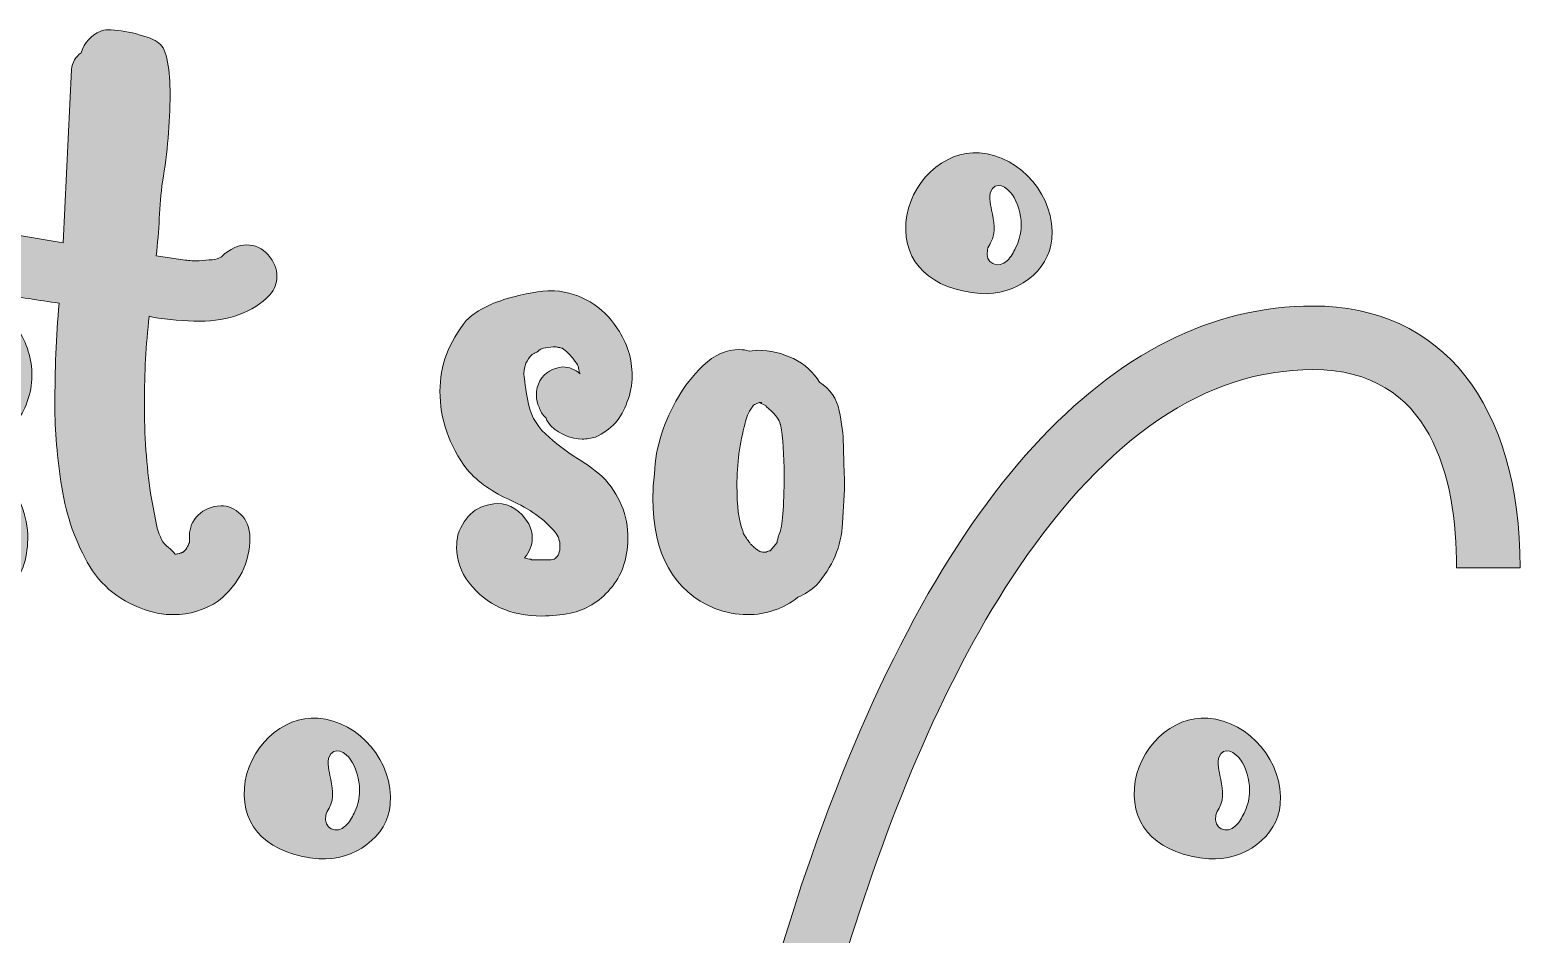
# Model space of a CAD drawing. Header units: inches. Extents: x 150 to 931, y -857 to -223.
# Drawn here: x 540.9 to 931.4, y -459.8 to -222.8 of the extents above; entities that cross this region are included whole.
import ezdxf

# ---------------------------------------------------------------- set-up
doc = ezdxf.new("R2010")
doc.units = ezdxf.units.IN
doc.header["$MEASUREMENT"] = 0
doc.layers.add('Layer 1', color=7, linetype='Continuous')

# ---------------------------------------------------------------- blocks, each defined once
blk = doc.blocks.new('block 4')
at = {"layer": 'Layer 1', "true_color": 0x040404}
h = blk.add_hatch(color=18, dxfattribs=at)
h.dxf.hatch_style = 2
edge = h.paths.add_edge_path()
edge.add_spline(control_points=[(578.59, -376.05), (576.89, -376.05), (575.25, -375.87), (573.68, -375.51), (566.04, -373.57), (560.38, -369.54), (556.68, -363.42), (552.98, -357.3), (550.53, -350.39), (549.32, -342.69), (548.1, -335), (547.5, -327.82), (547.5, -321.15), (547.5, -312.18), (547.86, -303.28), (548.59, -294.43), (543.26, -293.7), (538.05, -292.85), (532.96, -291.88), (530.9, -291.4), (529.32, -290.4), (528.23, -288.89), (527.14, -287.37), (526.59, -285.64), (526.59, -283.7), (526.72, -281.16), (527.62, -279.25), (529.32, -277.98), (531.02, -276.7), (532.78, -276.07), (534.59, -276.07), (534.59, -276.07), (549.68, -278.61), (549.68, -278.61), (549.68, -278.61), (551.86, -233.17), (551.86, -233.17), (552.11, -231.35), (552.95, -229.89), (554.41, -228.8), (555.25, -226.14), (556.95, -224.26), (559.5, -223.17), (559.98, -222.93), (560.65, -222.8), (561.5, -222.8), (563.56, -222.8), (566.01, -223.17), (568.86, -223.89), (571.71, -224.62), (573.68, -225.41), (574.77, -226.26), (575.86, -227.11), (576.62, -228.77), (577.04, -231.26), (577.47, -233.74), (577.68, -236.56), (577.68, -239.71), (577.68, -247.35), (577.01, -254.98), (575.68, -262.62), (575.31, -265.77), (575.04, -268.98), (574.86, -272.25), (574.68, -275.52), (574.41, -278.8), (574.04, -282.07), (574.04, -282.07), (581.68, -283.16), (581.68, -283.16), (581.92, -283.16), (582.19, -283.19), (582.49, -283.25), (582.8, -283.31), (583.74, -283.34), (585.31, -283.34), (586.52, -283.22), (587.65, -283.13), (588.68, -283.07), (589.71, -283.01), (590.52, -282.73), (591.13, -282.25), (593.43, -280.19), (595.61, -279.16), (597.67, -279.16), (599.98, -279.16), (601.89, -280.04), (603.4, -281.79), (604.92, -283.55), (605.67, -285.46), (605.67, -287.52), (605.67, -289.22), (605.07, -290.79), (603.86, -292.25), (599.25, -296.86), (593.13, -299.16), (585.49, -299.16), (581.37, -299.16), (577.25, -298.79), (573.13, -298.07), (573.13, -298.07), (572.22, -297.88), (572.22, -297.88), (571.37, -305.4), (570.95, -312.85), (570.95, -320.24), (570.95, -329.21), (571.5, -337.21), (572.59, -344.24), (573.07, -346.67), (573.53, -349.12), (573.95, -351.6), (574.37, -354.09), (575.13, -356.06), (576.22, -357.51), (577.8, -358.84), (578.71, -359.75), (578.95, -360.24), (579.19, -360.24), (579.37, -360.21), (579.5, -360.15), (579.62, -360.09), (579.8, -360.06), (580.04, -360.06), (580.28, -360.06), (580.59, -359.94), (580.95, -359.69), (580.95, -359.69), (580.4, -359.88), (580.4, -359.88), (580.89, -359.88), (581.34, -359.57), (581.77, -358.97), (582.19, -358.36), (582.43, -357.94), (582.49, -357.69), (582.56, -357.45), (582.65, -357.27), (582.77, -357.15), (582.77, -357.15), (582.77, -355.33), (582.77, -355.33), (582.77, -353.27), (583.52, -351.48), (585.04, -349.97), (586.55, -348.45), (588.52, -347.63), (590.95, -347.51), (592.89, -347.51), (594.64, -348.27), (596.22, -349.79), (597.79, -351.3), (598.58, -353.33), (598.58, -355.87), (598.58, -362.42), (595.86, -367.94), (590.4, -372.42), (586.77, -374.84), (582.83, -376.05), (578.59, -376.05)], knot_values=[0, 0, 0, 0, 1, 1, 1, 2, 2, 2, 3, 3, 3, 4, 4, 4, 5, 5, 5, 6, 6, 6, 7, 7, 7, 8, 8, 8, 9, 9, 9, 10, 10, 10, 11, 11, 11, 12, 12, 12, 13, 13, 13, 14, 14, 14, 15, 15, 15, 16, 16, 16, 17, 17, 17, 18, 18, 18, 19, 19, 19, 20, 20, 20, 21, 21, 21, 22, 22, 22, 23, 23, 23, 24, 24, 24, 25, 25, 25, 26, 26, 26, 27, 27, 27, 28, 28, 28, 29, 29, 29, 30, 30, 30, 31, 31, 31, 32, 32, 32, 33, 33, 33, 34, 34, 34, 35, 35, 35, 36, 36, 36, 37, 37, 37, 38, 38, 38, 39, 39, 39, 40, 40, 40, 41, 41, 41, 42, 42, 42, 43, 43, 43, 44, 44, 44, 45, 45, 45, 46, 46, 46, 47, 47, 47, 48, 48, 48, 49, 49, 49, 50, 50, 50, 51, 51, 51, 52, 52, 52, 53, 53, 53, 53], degree=3, periodic=1)
h = blk.add_hatch(color=18, dxfattribs=at)
h.dxf.hatch_style = 2
edge = h.paths.add_edge_path()
edge.add_spline(control_points=[(517.87, -376.42), (509.63, -376.42), (503.26, -373.51), (498.78, -367.69), (496.6, -364.9), (495.51, -361.82), (495.51, -358.42), (495.51, -357.33), (495.63, -356.24), (495.87, -355.15), (497.57, -349.94), (501.02, -347.21), (506.24, -346.97), (509.51, -346.97), (512.24, -348.72), (514.42, -352.24), (515.02, -353.45), (515.32, -354.72), (515.32, -356.06), (515.32, -357.87), (514.66, -359.57), (513.32, -361.15), (513.93, -361.39), (514.48, -361.51), (514.96, -361.51), (514.96, -361.51), (515.14, -361.69), (515.14, -361.69), (515.14, -361.69), (519.87, -361.69), (519.87, -361.69), (520.47, -361.69), (520.96, -361.57), (521.32, -361.33), (522.17, -360.72), (522.6, -359.63), (522.6, -358.06), (522.6, -356.72), (522.17, -355.51), (521.32, -354.42), (518.41, -351.03), (514.57, -348.27), (509.78, -346.15), (504.99, -344.03), (501.15, -341.33), (498.24, -338.06), (493.51, -331.64), (491.15, -324.79), (491.15, -317.52), (491.15, -310.85), (493.45, -304.67), (498.05, -298.98), (500.48, -296.55), (504.05, -294.64), (508.78, -293.25), (513.51, -291.86), (517.44, -291.16), (520.6, -291.16), (520.6, -291.16), (521.14, -291.16), (521.14, -291.16), (528.17, -291.77), (533.69, -295.1), (537.69, -301.15), (540.23, -304.91), (541.5, -309.03), (541.5, -313.52), (541.5, -315.82), (541.08, -318.06), (540.23, -320.24), (538.78, -324.61), (535.99, -327.7), (531.87, -329.52), (530.78, -329.88), (529.62, -330.06), (528.41, -330.06), (525.51, -330.06), (522.78, -328.91), (520.23, -326.6), (519.63, -326), (519.2, -325.33), (518.96, -324.61), (517.99, -323.64), (517.38, -322.67), (517.14, -321.7), (516.66, -320.73), (516.42, -319.7), (516.42, -318.61), (516.42, -317.15), (516.72, -315.88), (517.33, -314.79), (518.66, -312.61), (520.66, -311.4), (523.32, -311.15), (525.02, -311.15), (526.53, -311.76), (527.87, -312.97), (527.75, -312.85), (527.66, -312.58), (527.6, -312.15), (527.53, -311.73), (527.44, -311.33), (527.32, -310.97), (527.2, -310.61), (526.75, -309.91), (525.96, -308.88), (525.17, -307.85), (524.23, -306.97), (523.14, -306.24), (523.02, -306.24), (522.9, -306.22), (522.78, -306.15), (522.66, -306.1), (522.51, -306.06), (522.32, -306.06), (522.14, -306.06), (522.02, -306.04), (521.96, -305.97), (521.9, -305.91), (521.51, -305.88), (520.78, -305.88), (520.78, -305.88), (518.23, -306.24), (518.23, -306.24), (517.75, -306.37), (517.38, -306.55), (517.14, -306.79), (516.9, -307.04), (516.63, -307.22), (516.32, -307.34), (516.02, -307.46), (515.81, -307.58), (515.69, -307.7), (515.57, -307.82), (515.44, -307.88), (515.32, -307.88), (513.87, -309.34), (513.14, -310.97), (513.14, -312.79), (513.14, -313.52), (513.44, -315.76), (514.05, -319.52), (514.66, -323.27), (516.23, -326.33), (518.78, -328.7), (521.32, -331.06), (524.11, -333.21), (527.14, -335.15), (529.56, -336.6), (531.75, -338.18), (533.69, -339.88), (538.17, -344.48), (540.41, -349.94), (540.41, -356.24), (540.29, -361.57), (538.75, -365.94), (535.78, -369.33), (532.81, -372.72), (529.32, -374.84), (525.32, -375.69), (522.9, -376.17), (520.42, -376.42), (517.87, -376.42)], knot_values=[0, 0, 0, 0, 1, 1, 1, 2, 2, 2, 3, 3, 3, 4, 4, 4, 5, 5, 5, 6, 6, 6, 7, 7, 7, 8, 8, 8, 9, 9, 9, 10, 10, 10, 11, 11, 11, 12, 12, 12, 13, 13, 13, 14, 14, 14, 15, 15, 15, 16, 16, 16, 17, 17, 17, 18, 18, 18, 19, 19, 19, 20, 20, 20, 21, 21, 21, 22, 22, 22, 23, 23, 23, 24, 24, 24, 25, 25, 25, 26, 26, 26, 27, 27, 27, 28, 28, 28, 29, 29, 29, 30, 30, 30, 31, 31, 31, 32, 32, 32, 33, 33, 33, 34, 34, 34, 35, 35, 35, 36, 36, 36, 37, 37, 37, 38, 38, 38, 39, 39, 39, 40, 40, 40, 41, 41, 41, 42, 42, 42, 43, 43, 43, 44, 44, 44, 45, 45, 45, 46, 46, 46, 47, 47, 47, 48, 48, 48, 49, 49, 49, 50, 50, 50, 51, 51, 51, 52, 52, 52, 53, 53, 53, 54, 54, 54, 54], degree=3, periodic=1)
h = blk.add_hatch(color=18, dxfattribs=at)
h.dxf.hatch_style = 2
edge = h.paths.add_edge_path()
edge.add_spline(control_points=[(675.12, -376.42), (666.87, -376.42), (660.51, -373.51), (656.03, -367.69), (653.85, -364.9), (652.75, -361.82), (652.75, -358.42), (652.75, -357.33), (652.87, -356.24), (653.12, -355.15), (654.81, -349.94), (658.27, -347.21), (663.48, -346.97), (666.75, -346.97), (669.48, -348.72), (671.66, -352.24), (672.27, -353.45), (672.57, -354.72), (672.57, -356.06), (672.57, -357.87), (671.9, -359.57), (670.57, -361.15), (671.18, -361.39), (671.72, -361.51), (672.21, -361.51), (672.21, -361.51), (672.39, -361.69), (672.39, -361.69), (672.39, -361.69), (677.12, -361.69), (677.12, -361.69), (677.72, -361.69), (678.21, -361.57), (678.57, -361.33), (679.42, -360.72), (679.84, -359.63), (679.84, -358.06), (679.84, -356.72), (679.42, -355.51), (678.57, -354.42), (675.66, -351.03), (671.81, -348.27), (667.03, -346.15), (662.24, -344.03), (658.39, -341.33), (655.48, -338.06), (650.76, -331.64), (648.39, -324.79), (648.39, -317.52), (648.39, -310.85), (650.69, -304.67), (655.3, -298.98), (657.72, -296.55), (661.3, -294.64), (666.03, -293.25), (670.75, -291.86), (674.69, -291.16), (677.84, -291.16), (677.84, -291.16), (678.39, -291.16), (678.39, -291.16), (685.41, -291.77), (690.93, -295.1), (694.93, -301.15), (697.47, -304.91), (698.75, -309.03), (698.75, -313.52), (698.75, -315.82), (698.32, -318.06), (697.47, -320.24), (696.02, -324.61), (693.23, -327.7), (689.11, -329.52), (688.02, -329.88), (686.87, -330.06), (685.66, -330.06), (682.75, -330.06), (680.02, -328.91), (677.48, -326.6), (676.87, -326), (676.45, -325.33), (676.21, -324.61), (675.23, -323.64), (674.63, -322.67), (674.39, -321.7), (673.9, -320.73), (673.66, -319.7), (673.66, -318.61), (673.66, -317.15), (673.96, -315.88), (674.57, -314.79), (675.9, -312.61), (677.9, -311.4), (680.57, -311.15), (682.26, -311.15), (683.78, -311.76), (685.11, -312.97), (684.99, -312.85), (684.9, -312.58), (684.84, -312.15), (684.78, -311.73), (684.69, -311.33), (684.57, -310.97), (684.45, -310.61), (683.99, -309.91), (683.2, -308.88), (682.42, -307.85), (681.48, -306.97), (680.39, -306.24), (680.26, -306.24), (680.14, -306.22), (680.02, -306.15), (679.9, -306.1), (679.75, -306.06), (679.57, -306.06), (679.39, -306.06), (679.26, -306.04), (679.21, -305.97), (679.14, -305.91), (678.75, -305.88), (678.02, -305.88), (678.02, -305.88), (675.48, -306.24), (675.48, -306.24), (674.99, -306.37), (674.63, -306.55), (674.39, -306.79), (674.14, -307.04), (673.87, -307.22), (673.57, -307.34), (673.27, -307.46), (673.05, -307.58), (672.93, -307.7), (672.81, -307.82), (672.69, -307.88), (672.57, -307.88), (671.12, -309.34), (670.39, -310.97), (670.39, -312.79), (670.39, -313.52), (670.69, -315.76), (671.3, -319.52), (671.9, -323.27), (673.48, -326.33), (676.02, -328.7), (678.57, -331.06), (681.36, -333.21), (684.39, -335.15), (686.81, -336.6), (688.99, -338.18), (690.93, -339.88), (695.41, -344.48), (697.66, -349.94), (697.66, -356.24), (697.53, -361.57), (695.99, -365.94), (693.02, -369.33), (690.05, -372.72), (686.57, -374.84), (682.57, -375.69), (680.14, -376.17), (677.66, -376.42), (675.12, -376.42)], knot_values=[0, 0, 0, 0, 1, 1, 1, 2, 2, 2, 3, 3, 3, 4, 4, 4, 5, 5, 5, 6, 6, 6, 7, 7, 7, 8, 8, 8, 9, 9, 9, 10, 10, 10, 11, 11, 11, 12, 12, 12, 13, 13, 13, 14, 14, 14, 15, 15, 15, 16, 16, 16, 17, 17, 17, 18, 18, 18, 19, 19, 19, 20, 20, 20, 21, 21, 21, 22, 22, 22, 23, 23, 23, 24, 24, 24, 25, 25, 25, 26, 26, 26, 27, 27, 27, 28, 28, 28, 29, 29, 29, 30, 30, 30, 31, 31, 31, 32, 32, 32, 33, 33, 33, 34, 34, 34, 35, 35, 35, 36, 36, 36, 37, 37, 37, 38, 38, 38, 39, 39, 39, 40, 40, 40, 41, 41, 41, 42, 42, 42, 43, 43, 43, 44, 44, 44, 45, 45, 45, 46, 46, 46, 47, 47, 47, 48, 48, 48, 49, 49, 49, 50, 50, 50, 51, 51, 51, 52, 52, 52, 53, 53, 53, 54, 54, 54, 54], degree=3, periodic=1)
h = blk.add_hatch(color=18, dxfattribs=at)
h.dxf.hatch_style = 2
edge = h.paths.add_edge_path()
edge.add_spline(control_points=[(728.92, -376.05), (726.14, -376.05), (723.29, -375.51), (720.38, -374.42), (709.59, -369.93), (704.2, -360.3), (704.2, -345.51), (704.2, -343.33), (704.32, -341.21), (704.57, -339.15), (704.93, -332), (707.05, -325.28), (710.93, -318.97), (712.38, -316.31), (714.53, -313.58), (717.38, -310.79), (720.23, -308), (723.41, -306.61), (726.92, -306.61), (727.77, -306.61), (728.62, -306.73), (729.47, -306.97), (729.47, -306.97), (731.65, -306.79), (731.65, -306.79), (734.92, -306.79), (738.04, -307.52), (741.01, -308.97), (743.98, -310.43), (746.25, -312.49), (747.83, -315.15), (750.62, -316.97), (752.34, -319.46), (753.01, -322.61), (753.68, -325.76), (754.04, -328.79), (754.1, -331.7), (754.16, -334.61), (754.25, -337.45), (754.38, -340.24), (754.38, -344.24), (754.19, -348.18), (753.83, -352.06), (753.59, -358.12), (751.28, -363.57), (746.92, -368.42), (745.59, -369.63), (744.01, -370.66), (742.19, -371.51), (738.32, -374.54), (733.89, -376.05), (728.92, -376.05)], knot_values=[0, 0, 0, 0, 1, 1, 1, 2, 2, 2, 3, 3, 3, 4, 4, 4, 5, 5, 5, 6, 6, 6, 7, 7, 7, 8, 8, 8, 9, 9, 9, 10, 10, 10, 11, 11, 11, 12, 12, 12, 13, 13, 13, 14, 14, 14, 15, 15, 15, 16, 16, 16, 17, 17, 17, 17], degree=3, periodic=1)
edge = h.paths.add_edge_path()
edge.add_spline(control_points=[(733.83, -359.69), (734.2, -359.45), (734.56, -359.33), (734.92, -359.33), (734.92, -359.33), (736.74, -357.15), (736.74, -357.15), (736.74, -356.67), (736.92, -355.94), (737.29, -354.97), (738.13, -353.03), (738.56, -347.88), (738.56, -339.51), (738.56, -334.18), (738.26, -329.76), (737.65, -326.24), (737.53, -326.24), (737.47, -326.06), (737.47, -325.7), (737.1, -324.61), (735.89, -323.21), (733.83, -321.51), (733.83, -321.51), (733.83, -321.33), (733.83, -321.33), (733.83, -321.33), (732.01, -320.43), (732.01, -320.43), (731.89, -320.55), (731.59, -320.7), (731.1, -320.88), (730.62, -321.06), (730.38, -321.22), (730.38, -321.33), (730.38, -321.46), (730.32, -321.58), (730.2, -321.7), (729.22, -323.03), (728.62, -324.43), (728.38, -325.88), (726.92, -331.09), (726.2, -336.55), (726.2, -342.24), (726.2, -347.69), (726.68, -351.57), (727.65, -353.88), (727.77, -354), (727.83, -354.18), (727.83, -354.42), (727.83, -354.66), (727.98, -355), (728.29, -355.42), (728.59, -355.85), (728.86, -356.24), (729.11, -356.6), (729.35, -356.96), (729.53, -357.24), (729.65, -357.42), (729.77, -357.6), (729.98, -357.81), (730.29, -358.06), (730.59, -358.3), (730.89, -358.54), (731.19, -358.78), (731.5, -359.03), (731.74, -359.21), (731.92, -359.33), (732.1, -359.45), (732.29, -359.54), (732.47, -359.6), (732.65, -359.66), (733.11, -359.69), (733.83, -359.69)], knot_values=[0, 0, 0, 0, 1, 1, 1, 2, 2, 2, 3, 3, 3, 4, 4, 4, 5, 5, 5, 6, 6, 6, 7, 7, 7, 8, 8, 8, 9, 9, 9, 10, 10, 10, 11, 11, 11, 12, 12, 12, 13, 13, 13, 14, 14, 14, 15, 15, 15, 16, 16, 16, 17, 17, 17, 18, 18, 18, 19, 19, 19, 20, 20, 20, 21, 21, 21, 22, 22, 22, 23, 23, 23, 24, 24, 24, 24], degree=3, periodic=1)
edge = h.paths.add_edge_path()
edge.add_spline(control_points=[(732.74, -320.61), (732.74, -320.61), (732.01, -320.43), (732.01, -320.43), (732.5, -320.43), (732.74, -320.49), (732.74, -320.61)], knot_values=[0, 0, 0, 0, 1, 1, 1, 2, 2, 2, 2], degree=3, periodic=1)
at = {"layer": 'Layer 1', "lineweight": 0}
for points, knots in [([(578.59, -376.05), (576.89, -376.05), (575.25, -375.87), (573.68, -375.51), (566.04, -373.57), (560.38, -369.54), (556.68, -363.42), (552.98, -357.3), (550.53, -350.39), (549.32, -342.69), (548.1, -335), (547.5, -327.82), (547.5, -321.15), (547.5, -312.18), (547.86, -303.28), (548.59, -294.43), (543.26, -293.7), (538.05, -292.85), (532.96, -291.88), (530.9, -291.4), (529.32, -290.4), (528.23, -288.89), (527.14, -287.37), (526.59, -285.64), (526.59, -283.7), (526.72, -281.16), (527.62, -279.25), (529.32, -277.98), (531.02, -276.7), (532.78, -276.07), (534.59, -276.07), (534.59, -276.07), (549.68, -278.61), (549.68, -278.61), (549.68, -278.61), (551.86, -233.17), (551.86, -233.17), (552.11, -231.35), (552.95, -229.89), (554.41, -228.8), (555.25, -226.14), (556.95, -224.26), (559.5, -223.17), (559.98, -222.93), (560.65, -222.8), (561.5, -222.8), (563.56, -222.8), (566.01, -223.17), (568.86, -223.89), (571.71, -224.62), (573.68, -225.41), (574.77, -226.26), (575.86, -227.11), (576.62, -228.77), (577.04, -231.26), (577.47, -233.74), (577.68, -236.56), (577.68, -239.71), (577.68, -247.35), (577.01, -254.98), (575.68, -262.62), (575.31, -265.77), (575.04, -268.98), (574.86, -272.25), (574.68, -275.52), (574.41, -278.8), (574.04, -282.07), (574.04, -282.07), (581.68, -283.16), (581.68, -283.16), (581.92, -283.16), (582.19, -283.19), (582.49, -283.25), (582.8, -283.31), (583.74, -283.34), (585.31, -283.34), (586.52, -283.22), (587.65, -283.13), (588.68, -283.07), (589.71, -283.01), (590.52, -282.73), (591.13, -282.25), (593.43, -280.19), (595.61, -279.16), (597.67, -279.16), (599.98, -279.16), (601.89, -280.04), (603.4, -281.79), (604.92, -283.55), (605.67, -285.46), (605.67, -287.52), (605.67, -289.22), (605.07, -290.79), (603.86, -292.25), (599.25, -296.86), (593.13, -299.16), (585.49, -299.16), (581.37, -299.16), (577.25, -298.79), (573.13, -298.07), (573.13, -298.07), (572.22, -297.88), (572.22, -297.88), (571.37, -305.4), (570.95, -312.85), (570.95, -320.24), (570.95, -329.21), (571.5, -337.21), (572.59, -344.24), (573.07, -346.67), (573.53, -349.12), (573.95, -351.6), (574.37, -354.09), (575.13, -356.06), (576.22, -357.51), (577.8, -358.84), (578.71, -359.75), (578.95, -360.24), (579.19, -360.24), (579.37, -360.21), (579.5, -360.15), (579.62, -360.09), (579.8, -360.06), (580.04, -360.06), (580.28, -360.06), (580.59, -359.94), (580.95, -359.69), (580.95, -359.69), (580.4, -359.88), (580.4, -359.88), (580.89, -359.88), (581.34, -359.57), (581.77, -358.97), (582.19, -358.36), (582.43, -357.94), (582.49, -357.69), (582.56, -357.45), (582.65, -357.27), (582.77, -357.15), (582.77, -357.15), (582.77, -355.33), (582.77, -355.33), (582.77, -353.27), (583.52, -351.48), (585.04, -349.97), (586.55, -348.45), (588.52, -347.63), (590.95, -347.51), (592.89, -347.51), (594.64, -348.27), (596.22, -349.79), (597.79, -351.3), (598.58, -353.33), (598.58, -355.87), (598.58, -362.42), (595.86, -367.94), (590.4, -372.42), (586.77, -374.84), (582.83, -376.05), (578.59, -376.05)], [0, 0, 0, 0, 1, 1, 1, 2, 2, 2, 3, 3, 3, 4, 4, 4, 5, 5, 5, 6, 6, 6, 7, 7, 7, 8, 8, 8, 9, 9, 9, 10, 10, 10, 11, 11, 11, 12, 12, 12, 13, 13, 13, 14, 14, 14, 15, 15, 15, 16, 16, 16, 17, 17, 17, 18, 18, 18, 19, 19, 19, 20, 20, 20, 21, 21, 21, 22, 22, 22, 23, 23, 23, 24, 24, 24, 25, 25, 25, 26, 26, 26, 27, 27, 27, 28, 28, 28, 29, 29, 29, 30, 30, 30, 31, 31, 31, 32, 32, 32, 33, 33, 33, 34, 34, 34, 35, 35, 35, 36, 36, 36, 37, 37, 37, 38, 38, 38, 39, 39, 39, 40, 40, 40, 41, 41, 41, 42, 42, 42, 43, 43, 43, 44, 44, 44, 45, 45, 45, 46, 46, 46, 47, 47, 47, 48, 48, 48, 49, 49, 49, 50, 50, 50, 51, 51, 51, 52, 52, 52, 53, 53, 53, 53]), ([(517.87, -376.42), (509.63, -376.42), (503.26, -373.51), (498.78, -367.69), (496.6, -364.9), (495.51, -361.82), (495.51, -358.42), (495.51, -357.33), (495.63, -356.24), (495.87, -355.15), (497.57, -349.94), (501.02, -347.21), (506.24, -346.97), (509.51, -346.97), (512.24, -348.72), (514.42, -352.24), (515.02, -353.45), (515.32, -354.72), (515.32, -356.06), (515.32, -357.87), (514.66, -359.57), (513.32, -361.15), (513.93, -361.39), (514.48, -361.51), (514.96, -361.51), (514.96, -361.51), (515.14, -361.69), (515.14, -361.69), (515.14, -361.69), (519.87, -361.69), (519.87, -361.69), (520.47, -361.69), (520.96, -361.57), (521.32, -361.33), (522.17, -360.72), (522.6, -359.63), (522.6, -358.06), (522.6, -356.72), (522.17, -355.51), (521.32, -354.42), (518.41, -351.03), (514.57, -348.27), (509.78, -346.15), (504.99, -344.03), (501.15, -341.33), (498.24, -338.06), (493.51, -331.64), (491.15, -324.79), (491.15, -317.52), (491.15, -310.85), (493.45, -304.67), (498.05, -298.98), (500.48, -296.55), (504.05, -294.64), (508.78, -293.25), (513.51, -291.86), (517.44, -291.16), (520.6, -291.16), (520.6, -291.16), (521.14, -291.16), (521.14, -291.16), (528.17, -291.77), (533.69, -295.1), (537.69, -301.15), (540.23, -304.91), (541.5, -309.03), (541.5, -313.52), (541.5, -315.82), (541.08, -318.06), (540.23, -320.24), (538.78, -324.61), (535.99, -327.7), (531.87, -329.52), (530.78, -329.88), (529.62, -330.06), (528.41, -330.06), (525.51, -330.06), (522.78, -328.91), (520.23, -326.6), (519.63, -326), (519.2, -325.33), (518.96, -324.61), (517.99, -323.64), (517.38, -322.67), (517.14, -321.7), (516.66, -320.73), (516.42, -319.7), (516.42, -318.61), (516.42, -317.15), (516.72, -315.88), (517.33, -314.79), (518.66, -312.61), (520.66, -311.4), (523.32, -311.15), (525.02, -311.15), (526.53, -311.76), (527.87, -312.97), (527.75, -312.85), (527.66, -312.58), (527.6, -312.15), (527.53, -311.73), (527.44, -311.33), (527.32, -310.97), (527.2, -310.61), (526.75, -309.91), (525.96, -308.88), (525.17, -307.85), (524.23, -306.97), (523.14, -306.24), (523.02, -306.24), (522.9, -306.22), (522.78, -306.15), (522.66, -306.1), (522.51, -306.06), (522.32, -306.06), (522.14, -306.06), (522.02, -306.04), (521.96, -305.97), (521.9, -305.91), (521.51, -305.88), (520.78, -305.88), (520.78, -305.88), (518.23, -306.24), (518.23, -306.24), (517.75, -306.37), (517.38, -306.55), (517.14, -306.79), (516.9, -307.04), (516.63, -307.22), (516.32, -307.34), (516.02, -307.46), (515.81, -307.58), (515.69, -307.7), (515.57, -307.82), (515.44, -307.88), (515.32, -307.88), (513.87, -309.34), (513.14, -310.97), (513.14, -312.79), (513.14, -313.52), (513.44, -315.76), (514.05, -319.52), (514.66, -323.27), (516.23, -326.33), (518.78, -328.7), (521.32, -331.06), (524.11, -333.21), (527.14, -335.15), (529.56, -336.6), (531.75, -338.18), (533.69, -339.88), (538.17, -344.48), (540.41, -349.94), (540.41, -356.24), (540.29, -361.57), (538.75, -365.94), (535.78, -369.33), (532.81, -372.72), (529.32, -374.84), (525.32, -375.69), (522.9, -376.17), (520.42, -376.42), (517.87, -376.42)], [0, 0, 0, 0, 1, 1, 1, 2, 2, 2, 3, 3, 3, 4, 4, 4, 5, 5, 5, 6, 6, 6, 7, 7, 7, 8, 8, 8, 9, 9, 9, 10, 10, 10, 11, 11, 11, 12, 12, 12, 13, 13, 13, 14, 14, 14, 15, 15, 15, 16, 16, 16, 17, 17, 17, 18, 18, 18, 19, 19, 19, 20, 20, 20, 21, 21, 21, 22, 22, 22, 23, 23, 23, 24, 24, 24, 25, 25, 25, 26, 26, 26, 27, 27, 27, 28, 28, 28, 29, 29, 29, 30, 30, 30, 31, 31, 31, 32, 32, 32, 33, 33, 33, 34, 34, 34, 35, 35, 35, 36, 36, 36, 37, 37, 37, 38, 38, 38, 39, 39, 39, 40, 40, 40, 41, 41, 41, 42, 42, 42, 43, 43, 43, 44, 44, 44, 45, 45, 45, 46, 46, 46, 47, 47, 47, 48, 48, 48, 49, 49, 49, 50, 50, 50, 51, 51, 51, 52, 52, 52, 53, 53, 53, 54, 54, 54, 54]), ([(675.12, -376.42), (666.87, -376.42), (660.51, -373.51), (656.03, -367.69), (653.85, -364.9), (652.75, -361.82), (652.75, -358.42), (652.75, -357.33), (652.87, -356.24), (653.12, -355.15), (654.81, -349.94), (658.27, -347.21), (663.48, -346.97), (666.75, -346.97), (669.48, -348.72), (671.66, -352.24), (672.27, -353.45), (672.57, -354.72), (672.57, -356.06), (672.57, -357.87), (671.9, -359.57), (670.57, -361.15), (671.18, -361.39), (671.72, -361.51), (672.21, -361.51), (672.21, -361.51), (672.39, -361.69), (672.39, -361.69), (672.39, -361.69), (677.12, -361.69), (677.12, -361.69), (677.72, -361.69), (678.21, -361.57), (678.57, -361.33), (679.42, -360.72), (679.84, -359.63), (679.84, -358.06), (679.84, -356.72), (679.42, -355.51), (678.57, -354.42), (675.66, -351.03), (671.81, -348.27), (667.03, -346.15), (662.24, -344.03), (658.39, -341.33), (655.48, -338.06), (650.76, -331.64), (648.39, -324.79), (648.39, -317.52), (648.39, -310.85), (650.69, -304.67), (655.3, -298.98), (657.72, -296.55), (661.3, -294.64), (666.03, -293.25), (670.75, -291.86), (674.69, -291.16), (677.84, -291.16), (677.84, -291.16), (678.39, -291.16), (678.39, -291.16), (685.41, -291.77), (690.93, -295.1), (694.93, -301.15), (697.47, -304.91), (698.75, -309.03), (698.75, -313.52), (698.75, -315.82), (698.32, -318.06), (697.47, -320.24), (696.02, -324.61), (693.23, -327.7), (689.11, -329.52), (688.02, -329.88), (686.87, -330.06), (685.66, -330.06), (682.75, -330.06), (680.02, -328.91), (677.48, -326.6), (676.87, -326), (676.45, -325.33), (676.21, -324.61), (675.23, -323.64), (674.63, -322.67), (674.39, -321.7), (673.9, -320.73), (673.66, -319.7), (673.66, -318.61), (673.66, -317.15), (673.96, -315.88), (674.57, -314.79), (675.9, -312.61), (677.9, -311.4), (680.57, -311.15), (682.26, -311.15), (683.78, -311.76), (685.11, -312.97), (684.99, -312.85), (684.9, -312.58), (684.84, -312.15), (684.78, -311.73), (684.69, -311.33), (684.57, -310.97), (684.45, -310.61), (683.99, -309.91), (683.2, -308.88), (682.42, -307.85), (681.48, -306.97), (680.39, -306.24), (680.26, -306.24), (680.14, -306.22), (680.02, -306.15), (679.9, -306.1), (679.75, -306.06), (679.57, -306.06), (679.39, -306.06), (679.26, -306.04), (679.21, -305.97), (679.14, -305.91), (678.75, -305.88), (678.02, -305.88), (678.02, -305.88), (675.48, -306.24), (675.48, -306.24), (674.99, -306.37), (674.63, -306.55), (674.39, -306.79), (674.14, -307.04), (673.87, -307.22), (673.57, -307.34), (673.27, -307.46), (673.05, -307.58), (672.93, -307.7), (672.81, -307.82), (672.69, -307.88), (672.57, -307.88), (671.12, -309.34), (670.39, -310.97), (670.39, -312.79), (670.39, -313.52), (670.69, -315.76), (671.3, -319.52), (671.9, -323.27), (673.48, -326.33), (676.02, -328.7), (678.57, -331.06), (681.36, -333.21), (684.39, -335.15), (686.81, -336.6), (688.99, -338.18), (690.93, -339.88), (695.41, -344.48), (697.66, -349.94), (697.66, -356.24), (697.53, -361.57), (695.99, -365.94), (693.02, -369.33), (690.05, -372.72), (686.57, -374.84), (682.57, -375.69), (680.14, -376.17), (677.66, -376.42), (675.12, -376.42)], [0, 0, 0, 0, 1, 1, 1, 2, 2, 2, 3, 3, 3, 4, 4, 4, 5, 5, 5, 6, 6, 6, 7, 7, 7, 8, 8, 8, 9, 9, 9, 10, 10, 10, 11, 11, 11, 12, 12, 12, 13, 13, 13, 14, 14, 14, 15, 15, 15, 16, 16, 16, 17, 17, 17, 18, 18, 18, 19, 19, 19, 20, 20, 20, 21, 21, 21, 22, 22, 22, 23, 23, 23, 24, 24, 24, 25, 25, 25, 26, 26, 26, 27, 27, 27, 28, 28, 28, 29, 29, 29, 30, 30, 30, 31, 31, 31, 32, 32, 32, 33, 33, 33, 34, 34, 34, 35, 35, 35, 36, 36, 36, 37, 37, 37, 38, 38, 38, 39, 39, 39, 40, 40, 40, 41, 41, 41, 42, 42, 42, 43, 43, 43, 44, 44, 44, 45, 45, 45, 46, 46, 46, 47, 47, 47, 48, 48, 48, 49, 49, 49, 50, 50, 50, 51, 51, 51, 52, 52, 52, 53, 53, 53, 54, 54, 54, 54]), ([(728.92, -376.05), (726.14, -376.05), (723.29, -375.51), (720.38, -374.42), (709.59, -369.93), (704.2, -360.3), (704.2, -345.51), (704.2, -343.33), (704.32, -341.21), (704.57, -339.15), (704.93, -332), (707.05, -325.28), (710.93, -318.97), (712.38, -316.31), (714.53, -313.58), (717.38, -310.79), (720.23, -308), (723.41, -306.61), (726.92, -306.61), (727.77, -306.61), (728.62, -306.73), (729.47, -306.97), (729.47, -306.97), (731.65, -306.79), (731.65, -306.79), (734.92, -306.79), (738.04, -307.52), (741.01, -308.97), (743.98, -310.43), (746.25, -312.49), (747.83, -315.15), (750.62, -316.97), (752.34, -319.46), (753.01, -322.61), (753.68, -325.76), (754.04, -328.79), (754.1, -331.7), (754.16, -334.61), (754.25, -337.45), (754.38, -340.24), (754.38, -344.24), (754.19, -348.18), (753.83, -352.06), (753.59, -358.12), (751.28, -363.57), (746.92, -368.42), (745.59, -369.63), (744.01, -370.66), (742.19, -371.51), (738.32, -374.54), (733.89, -376.05), (728.92, -376.05)], [0, 0, 0, 0, 1, 1, 1, 2, 2, 2, 3, 3, 3, 4, 4, 4, 5, 5, 5, 6, 6, 6, 7, 7, 7, 8, 8, 8, 9, 9, 9, 10, 10, 10, 11, 11, 11, 12, 12, 12, 13, 13, 13, 14, 14, 14, 15, 15, 15, 16, 16, 16, 17, 17, 17, 17]), ([(733.83, -359.69), (734.2, -359.45), (734.56, -359.33), (734.92, -359.33), (734.92, -359.33), (736.74, -357.15), (736.74, -357.15), (736.74, -356.67), (736.92, -355.94), (737.29, -354.97), (738.13, -353.03), (738.56, -347.88), (738.56, -339.51), (738.56, -334.18), (738.26, -329.76), (737.65, -326.24), (737.53, -326.24), (737.47, -326.06), (737.47, -325.7), (737.1, -324.61), (735.89, -323.21), (733.83, -321.51), (733.83, -321.51), (733.83, -321.33), (733.83, -321.33), (733.83, -321.33), (732.01, -320.43), (732.01, -320.43), (731.89, -320.55), (731.59, -320.7), (731.1, -320.88), (730.62, -321.06), (730.38, -321.22), (730.38, -321.33), (730.38, -321.46), (730.32, -321.58), (730.2, -321.7), (729.22, -323.03), (728.62, -324.43), (728.38, -325.88), (726.92, -331.09), (726.2, -336.55), (726.2, -342.24), (726.2, -347.69), (726.68, -351.57), (727.65, -353.88), (727.77, -354), (727.83, -354.18), (727.83, -354.42), (727.83, -354.66), (727.98, -355), (728.29, -355.42), (728.59, -355.85), (728.86, -356.24), (729.11, -356.6), (729.35, -356.96), (729.53, -357.24), (729.65, -357.42), (729.77, -357.6), (729.98, -357.81), (730.29, -358.06), (730.59, -358.3), (730.89, -358.54), (731.19, -358.78), (731.5, -359.03), (731.74, -359.21), (731.92, -359.33), (732.1, -359.45), (732.29, -359.54), (732.47, -359.6), (732.65, -359.66), (733.11, -359.69), (733.83, -359.69)], [0, 0, 0, 0, 1, 1, 1, 2, 2, 2, 3, 3, 3, 4, 4, 4, 5, 5, 5, 6, 6, 6, 7, 7, 7, 8, 8, 8, 9, 9, 9, 10, 10, 10, 11, 11, 11, 12, 12, 12, 13, 13, 13, 14, 14, 14, 15, 15, 15, 16, 16, 16, 17, 17, 17, 18, 18, 18, 19, 19, 19, 20, 20, 20, 21, 21, 21, 22, 22, 22, 23, 23, 23, 24, 24, 24, 24]), ([(732.74, -320.61), (732.74, -320.61), (732.01, -320.43), (732.01, -320.43), (732.5, -320.43), (732.74, -320.49), (732.74, -320.61)], [0, 0, 0, 0, 1, 1, 1, 2, 2, 2, 2])]:
    blk.add_open_spline(points, degree=3, knots=knots, dxfattribs=at)
blk = doc.blocks.new('block 5')
at = {"layer": 'Layer 1', "true_color": 0x040404}
h = blk.add_hatch(color=18, dxfattribs=at)
h.dxf.hatch_style = 2
edge = h.paths.add_edge_path()
edge.add_spline(control_points=[(783.32, -654.71), (771.41, -638.52), (781.89, -605.19), (793.32, -566.61), (802.84, -536.14), (814.75, -497.57), (806.65, -486.14), (805.7, -485.66), (804.27, -483.28), (797.6, -483.28), (781.41, -483.28), (748.55, -537.09), (728.08, -656.62), (728.08, -656.62), (726.65, -663.28), (726.65, -663.28), (726.65, -663.28), (719.98, -663.28), (719.98, -663.28), (708.08, -663.28), (708.08, -646.14), (708.08, -636.14), (708.08, -601.85), (718.08, -518.52), (745.7, -439.47), (778.56, -345.18), (824.27, -295.18), (877.13, -295.18), (910.94, -295.18), (931.42, -320.89), (931.42, -363.75), (931.42, -363.75), (914.75, -363.75), (914.75, -363.75), (914.75, -339.94), (908.08, -311.84), (877.13, -311.84), (849.03, -311.84), (823.32, -329.46), (799.98, -363.75), (762.36, -419.47), (740.93, -506.61), (730.93, -569.95), (731.89, -567.57), (732.36, -565.18), (733.32, -562.33), (752.84, -498.04), (773.79, -466.61), (797.6, -466.61), (809.99, -466.61), (816.18, -471.85), (819.51, -476.61), (832.84, -494.71), (821.41, -531.85), (809.51, -571.85), (800.46, -599.95), (789.51, -635.66), (796.65, -644.71), (797.13, -645.19), (798.08, -646.62), (801.89, -646.62), (824.75, -646.62), (849.99, -544.71), (849.99, -544.71), (849.99, -544.71), (864.27, -544.71), (864.27, -544.71), (864.27, -544.71), (861.89, -553.28), (861.89, -553.28), (849.99, -604.71), (832.37, -663.28), (801.89, -663.28), (791.89, -663.28), (786.17, -658.52), (783.32, -654.71)], knot_values=[0, 0, 0, 0, 1, 1, 1, 2, 2, 2, 3, 3, 3, 4, 4, 4, 5, 5, 5, 6, 6, 6, 7, 7, 7, 8, 8, 8, 9, 9, 9, 10, 10, 10, 11, 11, 11, 12, 12, 12, 13, 13, 13, 14, 14, 14, 15, 15, 15, 16, 16, 16, 17, 17, 17, 18, 18, 18, 19, 19, 19, 20, 20, 20, 21, 21, 21, 22, 22, 22, 23, 23, 23, 24, 24, 24, 25, 25, 25, 25], degree=3, periodic=1)
at = {"layer": 'Layer 1', "lineweight": 0}
blk.add_open_spline([(783.32, -654.71), (771.41, -638.52), (781.89, -605.19), (793.32, -566.61), (802.84, -536.14), (814.75, -497.57), (806.65, -486.14), (805.7, -485.66), (804.27, -483.28), (797.6, -483.28), (781.41, -483.28), (748.55, -537.09), (728.08, -656.62), (728.08, -656.62), (726.65, -663.28), (726.65, -663.28), (726.65, -663.28), (719.98, -663.28), (719.98, -663.28), (708.08, -663.28), (708.08, -646.14), (708.08, -636.14), (708.08, -601.85), (718.08, -518.52), (745.7, -439.47), (778.56, -345.18), (824.27, -295.18), (877.13, -295.18), (910.94, -295.18), (931.42, -320.89), (931.42, -363.75), (931.42, -363.75), (914.75, -363.75), (914.75, -363.75), (914.75, -339.94), (908.08, -311.84), (877.13, -311.84), (849.03, -311.84), (823.32, -329.46), (799.98, -363.75), (762.36, -419.47), (740.93, -506.61), (730.93, -569.95), (731.89, -567.57), (732.36, -565.18), (733.32, -562.33), (752.84, -498.04), (773.79, -466.61), (797.6, -466.61), (809.99, -466.61), (816.18, -471.85), (819.51, -476.61), (832.84, -494.71), (821.41, -531.85), (809.51, -571.85), (800.46, -599.95), (789.51, -635.66), (796.65, -644.71), (797.13, -645.19), (798.08, -646.62), (801.89, -646.62), (824.75, -646.62), (849.99, -544.71), (849.99, -544.71), (849.99, -544.71), (864.27, -544.71), (864.27, -544.71), (864.27, -544.71), (861.89, -553.28), (861.89, -553.28), (849.99, -604.71), (832.37, -663.28), (801.89, -663.28), (791.89, -663.28), (786.17, -658.52), (783.32, -654.71)], degree=3, knots=[0, 0, 0, 0, 1, 1, 1, 2, 2, 2, 3, 3, 3, 4, 4, 4, 5, 5, 5, 6, 6, 6, 7, 7, 7, 8, 8, 8, 9, 9, 9, 10, 10, 10, 11, 11, 11, 12, 12, 12, 13, 13, 13, 14, 14, 14, 15, 15, 15, 16, 16, 16, 17, 17, 17, 18, 18, 18, 19, 19, 19, 20, 20, 20, 21, 21, 21, 22, 22, 22, 23, 23, 23, 24, 24, 24, 25, 25, 25, 25], dxfattribs=at)
blk = doc.blocks.new('block 2')
at = {"layer": 'Layer 1', "true_color": 0x040404}
h = blk.add_hatch(color=18, dxfattribs=at)
h.dxf.hatch_style = 2
edge = h.paths.add_edge_path()
edge.add_spline(control_points=[(808.7, -277.66), (809.59, -266.48), (800.81, -256.01), (789.75, -255.05), (780.5, -254.25), (771.22, -263.06), (770.49, -273.33), (769.73, -283.89), (777.03, -290.83), (789.99, -291.89), (799.26, -292.65), (808.04, -285.98), (808.7, -277.66)], knot_values=[0, 0, 0, 0, 1, 1, 1, 2, 2, 2, 3, 3, 3, 4, 4, 4, 4], degree=3, periodic=1)
edge = h.paths.add_edge_path()
edge.add_spline(control_points=[(799.22, -279.95), (798.63, -281.11), (798.03, -282.3), (797.1, -283.22), (794.66, -285.64), (791.04, -284.02), (791.82, -280.44), (791.96, -279.79), (792.35, -279.22), (792.68, -278.63), (794.24, -275.83), (793.5, -272.98), (792.91, -270.03), (792.58, -268.41), (791.93, -265.82), (793.14, -264.4), (794.99, -262.21), (797.9, -264.96), (798.83, -266.72), (800.19, -269.31), (800.84, -272.11), (800.63, -274.89), (800.51, -276.61), (800.05, -278.31), (799.22, -279.95)], knot_values=[0, 0, 0, 0, 1, 1, 1, 2, 2, 2, 3, 3, 3, 4, 4, 4, 5, 5, 5, 6, 6, 6, 7, 7, 7, 8, 8, 8, 8], degree=3, periodic=1)
h = blk.add_hatch(color=18, dxfattribs=at)
h.dxf.hatch_style = 2
edge = h.paths.add_edge_path()
edge.add_spline(control_points=[(635.37, -425.79), (636.26, -414.62), (627.48, -404.14), (616.42, -403.19), (607.17, -402.39), (597.89, -411.19), (597.16, -421.47), (596.4, -432.02), (603.7, -438.96), (616.66, -440.02), (625.93, -440.78), (634.71, -434.11), (635.37, -425.79)], knot_values=[0, 0, 0, 0, 1, 1, 1, 2, 2, 2, 3, 3, 3, 4, 4, 4, 4], degree=3, periodic=1)
edge = h.paths.add_edge_path()
edge.add_spline(control_points=[(625.89, -428.08), (625.3, -429.25), (624.7, -430.43), (623.77, -431.35), (621.33, -433.77), (617.71, -432.16), (618.49, -428.58), (618.63, -427.92), (619.02, -427.35), (619.35, -426.76), (620.91, -423.96), (620.17, -421.11), (619.58, -418.17), (619.25, -416.55), (618.6, -413.95), (619.81, -412.53), (621.66, -410.35), (624.57, -413.09), (625.5, -414.86), (626.86, -417.44), (627.51, -420.25), (627.3, -423.02), (627.18, -424.74), (626.72, -426.45), (625.89, -428.08)], knot_values=[0, 0, 0, 0, 1, 1, 1, 2, 2, 2, 3, 3, 3, 4, 4, 4, 5, 5, 5, 6, 6, 6, 7, 7, 7, 8, 8, 8, 8], degree=3, periodic=1)
h = blk.add_hatch(color=18, dxfattribs=at)
h.dxf.hatch_style = 2
edge = h.paths.add_edge_path()
edge.add_spline(control_points=[(868.54, -425.79), (869.43, -414.62), (860.65, -404.14), (849.59, -403.19), (840.34, -402.39), (831.06, -411.19), (830.33, -421.47), (829.57, -432.02), (836.87, -438.96), (849.83, -440.02), (859.1, -440.78), (867.88, -434.11), (868.54, -425.79)], knot_values=[0, 0, 0, 0, 1, 1, 1, 2, 2, 2, 3, 3, 3, 4, 4, 4, 4], degree=3, periodic=1)
edge = h.paths.add_edge_path()
edge.add_spline(control_points=[(859.06, -428.08), (858.47, -429.25), (857.87, -430.43), (856.94, -431.35), (854.5, -433.77), (850.88, -432.16), (851.66, -428.58), (851.81, -427.92), (852.19, -427.35), (852.52, -426.76), (854.08, -423.96), (853.34, -421.11), (852.75, -418.17), (852.42, -416.55), (851.77, -413.95), (852.98, -412.53), (854.83, -410.35), (857.74, -413.09), (858.67, -414.86), (860.03, -417.44), (860.68, -420.25), (860.47, -423.02), (860.35, -424.74), (859.89, -426.45), (859.06, -428.08)], knot_values=[0, 0, 0, 0, 1, 1, 1, 2, 2, 2, 3, 3, 3, 4, 4, 4, 5, 5, 5, 6, 6, 6, 7, 7, 7, 8, 8, 8, 8], degree=3, periodic=1)
at = {"layer": 'Layer 1', "lineweight": 0}
for points, knots in [([(808.7, -277.66), (809.59, -266.48), (800.81, -256.01), (789.75, -255.05), (780.5, -254.25), (771.22, -263.06), (770.49, -273.33), (769.73, -283.89), (777.03, -290.83), (789.99, -291.89), (799.26, -292.65), (808.04, -285.98), (808.7, -277.66)], [0, 0, 0, 0, 1, 1, 1, 2, 2, 2, 3, 3, 3, 4, 4, 4, 4]), ([(799.22, -279.95), (798.63, -281.11), (798.03, -282.3), (797.1, -283.22), (794.66, -285.64), (791.04, -284.02), (791.82, -280.44), (791.96, -279.79), (792.35, -279.22), (792.68, -278.63), (794.24, -275.83), (793.5, -272.98), (792.91, -270.03), (792.58, -268.41), (791.93, -265.82), (793.14, -264.4), (794.99, -262.21), (797.9, -264.96), (798.83, -266.72), (800.19, -269.31), (800.84, -272.11), (800.63, -274.89), (800.51, -276.61), (800.05, -278.31), (799.22, -279.95)], [0, 0, 0, 0, 1, 1, 1, 2, 2, 2, 3, 3, 3, 4, 4, 4, 5, 5, 5, 6, 6, 6, 7, 7, 7, 8, 8, 8, 8]), ([(635.37, -425.79), (636.26, -414.62), (627.48, -404.14), (616.42, -403.19), (607.17, -402.39), (597.89, -411.19), (597.16, -421.47), (596.4, -432.02), (603.7, -438.96), (616.66, -440.02), (625.93, -440.78), (634.71, -434.11), (635.37, -425.79)], [0, 0, 0, 0, 1, 1, 1, 2, 2, 2, 3, 3, 3, 4, 4, 4, 4]), ([(868.54, -425.79), (869.43, -414.62), (860.65, -404.14), (849.59, -403.19), (840.34, -402.39), (831.06, -411.19), (830.33, -421.47), (829.57, -432.02), (836.87, -438.96), (849.83, -440.02), (859.1, -440.78), (867.88, -434.11), (868.54, -425.79)], [0, 0, 0, 0, 1, 1, 1, 2, 2, 2, 3, 3, 3, 4, 4, 4, 4]), ([(625.89, -428.08), (625.3, -429.25), (624.7, -430.43), (623.77, -431.35), (621.33, -433.77), (617.71, -432.16), (618.49, -428.58), (618.63, -427.92), (619.02, -427.35), (619.35, -426.76), (620.91, -423.96), (620.17, -421.11), (619.58, -418.17), (619.25, -416.55), (618.6, -413.95), (619.81, -412.53), (621.66, -410.35), (624.57, -413.09), (625.5, -414.86), (626.86, -417.44), (627.51, -420.25), (627.3, -423.02), (627.18, -424.74), (626.72, -426.45), (625.89, -428.08)], [0, 0, 0, 0, 1, 1, 1, 2, 2, 2, 3, 3, 3, 4, 4, 4, 5, 5, 5, 6, 6, 6, 7, 7, 7, 8, 8, 8, 8]), ([(859.06, -428.08), (858.47, -429.25), (857.87, -430.43), (856.94, -431.35), (854.5, -433.77), (850.88, -432.16), (851.66, -428.58), (851.81, -427.92), (852.19, -427.35), (852.52, -426.76), (854.08, -423.96), (853.34, -421.11), (852.75, -418.17), (852.42, -416.55), (851.77, -413.95), (852.98, -412.53), (854.83, -410.35), (857.74, -413.09), (858.67, -414.86), (860.03, -417.44), (860.68, -420.25), (860.47, -423.02), (860.35, -424.74), (859.89, -426.45), (859.06, -428.08)], [0, 0, 0, 0, 1, 1, 1, 2, 2, 2, 3, 3, 3, 4, 4, 4, 5, 5, 5, 6, 6, 6, 7, 7, 7, 8, 8, 8, 8])]:
    blk.add_open_spline(points, degree=3, knots=knots, dxfattribs=at)
at = {"layer": 'Layer 1'}
for name in ['block 4', 'block 5']:
    blk.add_blockref(name, (0, 0), dxfattribs=at)

msp = doc.modelspace()

# ---------------------------------------------------------------- block references
at = {"layer": 'Layer 1'}
msp.add_blockref('block 2', (0, 0), dxfattribs=at)

doc.saveas('drawing.dxf')
